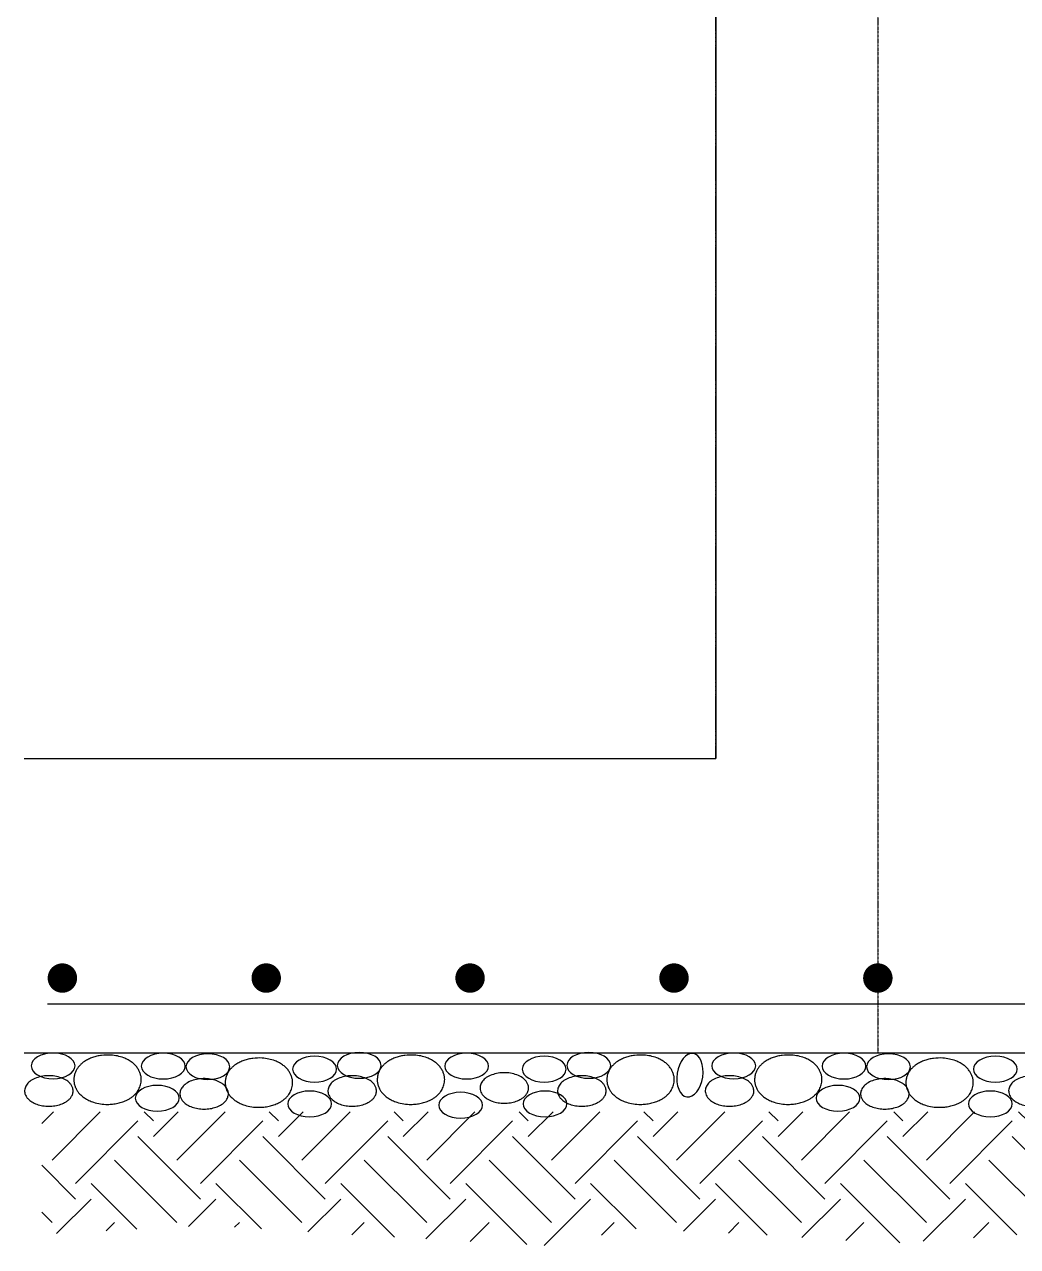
# Model space of a CAD drawing. Header units: millimetres. Extents: x 0 to 4240, y 0 to 8360.
# Drawn here: x 1413 to 2257, y 3997 to 5035 of the extents above; entities that cross this region are included whole.
import ezdxf

# ---------------------------------------------------------------- set-up
doc = ezdxf.new("R2010")
doc.units = ezdxf.units.MM
for name, pattern in [('BOTTOM', [4.2, 1.2, -0.2, 1.2, -0.2, 1.2, -0.2]), ('CENTER2', [1.125, 0.75, -0.125, 0.125, -0.125]), ('PHANTOM', [2.5, 1.25, -0.25, 0.25, -0.25, 0.25, -0.25])]:
    doc.linetypes.add(name, pattern=pattern)
for name, color, linetype in [('3G', 3, 'Continuous'), ('BOTTOM BAR', 5, 'BOTTOM'), ('GRID', 8, 'PHANTOM'), ('SHE', 8, 'Continuous')]:
    doc.layers.add(name, color=color, linetype=linetype)

msp = doc.modelspace()

# ---------------------------------------------------------------- hatches: boundary and pattern name
at = {"layer": 'SHE'}
h = msp.add_hatch(dxfattribs=at)
h.set_pattern_fill('EARTH', color=256, scale=300, angle=45, style=0)
h.set_pattern_definition([(45, (-9998.44, 67584.24), (7e-15, 106.06602), [75, -75]), (45, (-10018.33, 67604.126), (7e-15, 106.06602), [75, -75]), (45, (-10038.22, 67624.01), (7e-15, 106.06602), [75, -75]), (135, (-10038.22, 67637.27), (-106.06602, 1e-14), [75, -75]), (135, (-10018.33, 67657.16), (-106.06602, 1e-14), [75, -75]), (135, (-9998.44, 67677.05), (-106.06602, 1e-14), [75, -75])])
h.paths.add_polyline_path([(2878.1, 4111.6), (1428.1, 4111.6), (1428.1, 4007.6), (1569.1, 4015.1), (1683.1, 4007.6), (1872.1, 3997.1), (1921.6, 4012.6), (2033.1, 4007.6), (2147.1, 3999.6), (2299.6, 4010.1), (2426.6, 3999.6), (2486.6, 4012.6), (2600.6, 4010.1), (2644.6, 3999.6), (2732.6, 4012.6), (2779.1, 4012.6), (2878.1, 4007.6)])

# ---------------------------------------------------------------- linework, layer by layer
at = {"layer": '3G'}
for p, q in [((2000.6, 5653), (2000.6, 4411.7)), ((1413.1, 4411.7), (1750.6, 4411.7)), ((1750.6, 4411.7), (2000.6, 4411.7)), ((1413.1, 4161.7), (2863.1, 4161.7))]:
    msp.add_line(p, q, dxfattribs=at)
at = {"layer": '3G', "linetype": 'CENTER2'}
msp.add_line((2000.6, 4411.7), (2000.6, 5405.4), dxfattribs=at)
at = {"layer": 'BOTTOM BAR'}
msp.add_line((1433.1, 4203.2), (2843.1, 4203.2), dxfattribs=at)
at = {"layer": 'BOTTOM BAR', "color": 3, "const_width": 12.5, "flags": 128}
for points in [[(1451.9, 4225.2, -1), (1439.4, 4225.2, -1)], [(1625, 4225.2, -1), (1612.5, 4225.2, -1)], [(1798.1, 4225.2, -1), (1785.6, 4225.2, -1)], [(1971.3, 4225.2, -1), (1958.8, 4225.2, -1)], [(2144.4, 4225.2, -1), (2131.9, 4225.2, -1)]]:
    msp.add_lwpolyline(points, format="xyb", close=True, dxfattribs=at)
at = {"layer": 'GRID', "ltscale": 0.1}
msp.add_line((2138.1, 7798.5), (2138.1, 4161.7), dxfattribs=at)
at = {"layer": 'SHE', "extrusion": (0, 0, -1)}
for centre, major_axis in [((1437.8, 4150.6), (18.6, 0)), ((1531.3, 4150.4), (18.6, 0)), ((1569.2, 4149.9), (18.6, 0)), ((1659.8, 4147.8), (18.6, 0)), ((1697.7, 4151), (18.6, 0)), ((1789, 4150.4), (18.6, 0)), ((1854.8, 4147.8), (18.6, 0)), ((1892.7, 4151), (18.6, 0)), ((1978.6, 4142.7), (2.7, 18.4)), ((2015.8, 4150.6), (18.6, 0)), ((2109.4, 4150.4), (18.6, 0)), ((2147.2, 4149.9), (18.6, 0)), ((2237.9, 4147.8), (18.6, 0)), ((1526.2, 4123.1), (18.6, 0)), ((2104.3, 4123.1), (18.6, 0)), ((1655.6, 4118.3), (18.6, 0)), ((1783.8, 4117.2), (18.6, 0)), ((1855.5, 4118.3), (18.6, 0)), ((2233.7, 4118.3), (18.6, 0))]:
    msp.add_ellipse(centre, major_axis=major_axis, ratio=0.587736, dxfattribs=at)
at = {"layer": 'SHE'}
for points, knots in [([(1512.6, 4138.9), (1512.6, 4138.1), (1512.6, 4137.4), (1512.4, 4136), (1512.3, 4135.2), (1511.9, 4133.9), (1511.6, 4133.2), (1511.1, 4131.9), (1510.8, 4131.2), (1510.1, 4130), (1509.8, 4129.5), (1508.8, 4128.1), (1508.2, 4127.4), (1506.9, 4126), (1506.2, 4125.3), (1504.7, 4124.1), (1504, 4123.6), (1502.5, 4122.6), (1501.7, 4122.1), (1499.6, 4121.1), (1498.2, 4120.5), (1495.5, 4119.6), (1494.1, 4119.2), (1491.3, 4118.5), (1489.8, 4118.3), (1486.9, 4118), (1485.5, 4117.9), (1482, 4117.9), (1479.9, 4118.1), (1476, 4118.7), (1474, 4119.1), (1470.8, 4120.2), (1469.4, 4120.7), (1466.9, 4121.9), (1465.6, 4122.6), (1463.5, 4124), (1462.7, 4124.6), (1461, 4126.1), (1460.2, 4126.9), (1458.9, 4128.5), (1458.4, 4129.2), (1457.5, 4130.8), (1457, 4131.6), (1456.3, 4133.4), (1456, 4134.3), (1455.6, 4136.2), (1455.5, 4137.2), (1455.4, 4139.2), (1455.4, 4140.2), (1455.7, 4142.1), (1455.9, 4143.1), (1456.5, 4144.9), (1456.9, 4145.8), (1457.8, 4147.5), (1458.2, 4148.3), (1459.3, 4149.7), (1459.9, 4150.4), (1461.1, 4151.7), (1461.7, 4152.3), (1463, 4153.4), (1463.7, 4153.9), (1465.5, 4155.1), (1466.6, 4155.7), (1468.9, 4156.9), (1470.1, 4157.3), (1472.5, 4158.2), (1473.8, 4158.5), (1476.3, 4159.1), (1477.6, 4159.3), (1481.5, 4159.8), (1484.1, 4159.9), (1488.7, 4159.6), (1490.5, 4159.4), (1494.2, 4158.6), (1496, 4158.1), (1499, 4156.9), (1500.2, 4156.4), (1502.6, 4155.1), (1503.7, 4154.4), (1505.6, 4152.9), (1506.4, 4152.2), (1507.9, 4150.7), (1508.6, 4149.9), (1509.8, 4148.3), (1510.2, 4147.6), (1511.1, 4146), (1511.4, 4145.1), (1512, 4143.4), (1512.3, 4142.5), (1512.6, 4140.6), (1512.6, 4139.8), (1512.6, 4138.9)], [0, 0, 0, 0, 0.07869, 0.07869, 0.157379, 0.157379, 0.236069, 0.236069, 0.314758, 0.314758, 0.393448, 0.393448, 0.508265, 0.508265, 0.623082, 0.623082, 0.737899, 0.737899, 0.852716, 0.852716, 1.032712, 1.032712, 1.212707, 1.212707, 1.392702, 1.392702, 1.572698, 1.572698, 1.820421, 1.820421, 2.068144, 2.068144, 2.246144, 2.246144, 2.424143, 2.424143, 2.558963, 2.558963, 2.693782, 2.693782, 2.799799, 2.799799, 2.905816, 2.905816, 3.011833, 3.011833, 3.11785, 3.11785, 3.223867, 3.223867, 3.329884, 3.329884, 3.435901, 3.435901, 3.541917, 3.541917, 3.647934, 3.647934, 3.753951, 3.753951, 3.859968, 3.859968, 4.020034, 4.020034, 4.1801, 4.1801, 4.340166, 4.340166, 4.500233, 4.500233, 4.824777, 4.824777, 5.056931, 5.056931, 5.289085, 5.289085, 5.457336, 5.457336, 5.625587, 5.625587, 5.753271, 5.753271, 5.880955, 5.880955, 5.983374, 5.983374, 6.085792, 6.085792, 6.18821, 6.18821, 6.283185, 6.283185, 6.283185, 6.283185]), ([(1641.1, 4136.3), (1641.1, 4135.6), (1641.1, 4134.9), (1640.9, 4133.4), (1640.7, 4132.7), (1640.4, 4131.3), (1640.1, 4130.6), (1639.6, 4129.3), (1639.3, 4128.7), (1638.6, 4127.5), (1638.3, 4126.9), (1637.3, 4125.5), (1636.7, 4124.8), (1635.4, 4123.4), (1634.7, 4122.8), (1633.2, 4121.6), (1632.5, 4121), (1630.9, 4120), (1630.1, 4119.6), (1628, 4118.5), (1626.7, 4118), (1624, 4117), (1622.6, 4116.6), (1619.8, 4116), (1618.3, 4115.8), (1615.4, 4115.4), (1613.9, 4115.4), (1610.5, 4115.4), (1608.4, 4115.5), (1604.5, 4116.1), (1602.5, 4116.6), (1599.2, 4117.6), (1597.9, 4118.1), (1595.3, 4119.3), (1594.1, 4120), (1592, 4121.4), (1591.1, 4122.1), (1589.5, 4123.6), (1588.7, 4124.4), (1587.4, 4125.9), (1586.9, 4126.7), (1586, 4128.3), (1585.5, 4129.1), (1584.8, 4130.9), (1584.5, 4131.8), (1584.1, 4133.7), (1584, 4134.7), (1583.9, 4136.6), (1583.9, 4137.6), (1584.2, 4139.6), (1584.4, 4140.5), (1585, 4142.4), (1585.4, 4143.3), (1586.2, 4144.9), (1586.7, 4145.7), (1587.8, 4147.2), (1588.4, 4147.9), (1589.6, 4149.1), (1590.2, 4149.7), (1591.5, 4150.8), (1592.2, 4151.4), (1594, 4152.6), (1595.1, 4153.2), (1597.4, 4154.3), (1598.6, 4154.8), (1601, 4155.6), (1602.3, 4156), (1604.8, 4156.6), (1606.1, 4156.8), (1610, 4157.3), (1612.6, 4157.4), (1617.2, 4157.1), (1619, 4156.8), (1622.7, 4156), (1624.5, 4155.5), (1627.5, 4154.4), (1628.7, 4153.8), (1631.1, 4152.5), (1632.2, 4151.8), (1634.1, 4150.4), (1634.9, 4149.7), (1636.4, 4148.2), (1637.1, 4147.4), (1638.3, 4145.8), (1638.7, 4145), (1639.6, 4143.4), (1639.9, 4142.6), (1640.5, 4140.8), (1640.8, 4139.9), (1641.1, 4138.1), (1641.1, 4137.2), (1641.1, 4136.3)], [0, 0, 0, 0, 0.07869, 0.07869, 0.157379, 0.157379, 0.236069, 0.236069, 0.314758, 0.314758, 0.393448, 0.393448, 0.508265, 0.508265, 0.623082, 0.623082, 0.737899, 0.737899, 0.852716, 0.852716, 1.032712, 1.032712, 1.212707, 1.212707, 1.392702, 1.392702, 1.572698, 1.572698, 1.820421, 1.820421, 2.068144, 2.068144, 2.246144, 2.246144, 2.424143, 2.424143, 2.558963, 2.558963, 2.693782, 2.693782, 2.799799, 2.799799, 2.905816, 2.905816, 3.011833, 3.011833, 3.11785, 3.11785, 3.223867, 3.223867, 3.329884, 3.329884, 3.435901, 3.435901, 3.541917, 3.541917, 3.647934, 3.647934, 3.753951, 3.753951, 3.859968, 3.859968, 4.020034, 4.020034, 4.1801, 4.1801, 4.340166, 4.340166, 4.500233, 4.500233, 4.824777, 4.824777, 5.056931, 5.056931, 5.289085, 5.289085, 5.457336, 5.457336, 5.625587, 5.625587, 5.753271, 5.753271, 5.880955, 5.880955, 5.983374, 5.983374, 6.085792, 6.085792, 6.18821, 6.18821, 6.283185, 6.283185, 6.283185, 6.283185]), ([(1770.3, 4138.9), (1770.3, 4138.1), (1770.2, 4137.4), (1770, 4136), (1769.9, 4135.2), (1769.5, 4133.9), (1769.3, 4133.2), (1768.7, 4131.9), (1768.4, 4131.2), (1767.8, 4130), (1767.4, 4129.5), (1766.4, 4128.1), (1765.8, 4127.4), (1764.5, 4126), (1763.8, 4125.3), (1762.4, 4124.1), (1761.6, 4123.6), (1760.1, 4122.6), (1759.3, 4122.1), (1757.2, 4121.1), (1755.9, 4120.5), (1753.1, 4119.6), (1751.7, 4119.2), (1748.9, 4118.5), (1747.5, 4118.3), (1744.5, 4118), (1743.1, 4117.9), (1739.6, 4117.9), (1737.6, 4118.1), (1733.6, 4118.7), (1731.6, 4119.1), (1728.4, 4120.2), (1727, 4120.7), (1724.5, 4121.9), (1723.2, 4122.6), (1721.1, 4124), (1720.3, 4124.6), (1718.6, 4126.1), (1717.9, 4126.9), (1716.6, 4128.5), (1716, 4129.2), (1715.1, 4130.8), (1714.7, 4131.6), (1713.9, 4133.4), (1713.6, 4134.3), (1713.2, 4136.2), (1713.1, 4137.2), (1713, 4139.2), (1713.1, 4140.2), (1713.3, 4142.1), (1713.6, 4143.1), (1714.2, 4144.9), (1714.5, 4145.8), (1715.4, 4147.5), (1715.9, 4148.3), (1716.9, 4149.7), (1717.5, 4150.4), (1718.7, 4151.7), (1719.3, 4152.3), (1720.7, 4153.4), (1721.4, 4153.9), (1723.1, 4155.1), (1724.2, 4155.7), (1726.5, 4156.9), (1727.7, 4157.3), (1730.1, 4158.2), (1731.4, 4158.5), (1733.9, 4159.1), (1735.2, 4159.3), (1739.1, 4159.8), (1741.8, 4159.9), (1746.3, 4159.6), (1748.2, 4159.4), (1751.8, 4158.6), (1753.6, 4158.1), (1756.6, 4156.9), (1757.8, 4156.4), (1760.2, 4155.1), (1761.3, 4154.4), (1763.3, 4152.9), (1764, 4152.2), (1765.5, 4150.7), (1766.2, 4149.9), (1767.4, 4148.3), (1767.9, 4147.6), (1768.7, 4146), (1769.1, 4145.1), (1769.7, 4143.4), (1769.9, 4142.5), (1770.2, 4140.6), (1770.3, 4139.8), (1770.3, 4138.9)], [0, 0, 0, 0, 0.07869, 0.07869, 0.157379, 0.157379, 0.236069, 0.236069, 0.314758, 0.314758, 0.393448, 0.393448, 0.508265, 0.508265, 0.623082, 0.623082, 0.737899, 0.737899, 0.852716, 0.852716, 1.032712, 1.032712, 1.212707, 1.212707, 1.392702, 1.392702, 1.572698, 1.572698, 1.820421, 1.820421, 2.068144, 2.068144, 2.246144, 2.246144, 2.424143, 2.424143, 2.558963, 2.558963, 2.693782, 2.693782, 2.799799, 2.799799, 2.905816, 2.905816, 3.011833, 3.011833, 3.11785, 3.11785, 3.223867, 3.223867, 3.329884, 3.329884, 3.435901, 3.435901, 3.541917, 3.541917, 3.647934, 3.647934, 3.753951, 3.753951, 3.859968, 3.859968, 4.020034, 4.020034, 4.1801, 4.1801, 4.340166, 4.340166, 4.500233, 4.500233, 4.824777, 4.824777, 5.056931, 5.056931, 5.289085, 5.289085, 5.457336, 5.457336, 5.625587, 5.625587, 5.753271, 5.753271, 5.880955, 5.880955, 5.983374, 5.983374, 6.085792, 6.085792, 6.18821, 6.18821, 6.283185, 6.283185, 6.283185, 6.283185]), ([(1965.2, 4138.9), (1965.2, 4138.1), (1965.2, 4137.4), (1965, 4136), (1964.8, 4135.2), (1964.5, 4133.9), (1964.2, 4133.2), (1963.7, 4131.9), (1963.4, 4131.2), (1962.7, 4130), (1962.4, 4129.5), (1961.4, 4128.1), (1960.8, 4127.4), (1959.5, 4126), (1958.8, 4125.3), (1957.3, 4124.1), (1956.6, 4123.6), (1955, 4122.6), (1954.2, 4122.1), (1952.2, 4121.1), (1950.8, 4120.5), (1948.1, 4119.6), (1946.7, 4119.2), (1943.9, 4118.5), (1942.4, 4118.3), (1939.5, 4118), (1938, 4117.9), (1934.6, 4117.9), (1932.5, 4118.1), (1928.6, 4118.7), (1926.6, 4119.1), (1923.3, 4120.2), (1922, 4120.7), (1919.4, 4121.9), (1918.2, 4122.6), (1916.1, 4124), (1915.3, 4124.6), (1913.6, 4126.1), (1912.8, 4126.9), (1911.5, 4128.5), (1911, 4129.2), (1910.1, 4130.8), (1909.6, 4131.6), (1908.9, 4133.4), (1908.6, 4134.3), (1908.2, 4136.2), (1908.1, 4137.2), (1908, 4139.2), (1908, 4140.2), (1908.3, 4142.1), (1908.5, 4143.1), (1909.1, 4144.9), (1909.5, 4145.8), (1910.4, 4147.5), (1910.8, 4148.3), (1911.9, 4149.7), (1912.5, 4150.4), (1913.7, 4151.7), (1914.3, 4152.3), (1915.6, 4153.4), (1916.3, 4153.9), (1918.1, 4155.1), (1919.2, 4155.7), (1921.5, 4156.9), (1922.7, 4157.3), (1925.1, 4158.2), (1926.4, 4158.5), (1928.9, 4159.1), (1930.2, 4159.3), (1934.1, 4159.8), (1936.7, 4159.9), (1941.3, 4159.6), (1943.1, 4159.4), (1946.8, 4158.6), (1948.6, 4158.1), (1951.6, 4156.9), (1952.8, 4156.4), (1955.2, 4155.1), (1956.3, 4154.4), (1958.2, 4152.9), (1959, 4152.2), (1960.5, 4150.7), (1961.2, 4149.9), (1962.4, 4148.3), (1962.8, 4147.6), (1963.7, 4146), (1964, 4145.1), (1964.6, 4143.4), (1964.9, 4142.5), (1965.2, 4140.6), (1965.2, 4139.8), (1965.2, 4138.9)], [0, 0, 0, 0, 0.07869, 0.07869, 0.157379, 0.157379, 0.236069, 0.236069, 0.314758, 0.314758, 0.393448, 0.393448, 0.508265, 0.508265, 0.623082, 0.623082, 0.737899, 0.737899, 0.852716, 0.852716, 1.032712, 1.032712, 1.212707, 1.212707, 1.392702, 1.392702, 1.572698, 1.572698, 1.820421, 1.820421, 2.068144, 2.068144, 2.246144, 2.246144, 2.424143, 2.424143, 2.558963, 2.558963, 2.693782, 2.693782, 2.799799, 2.799799, 2.905816, 2.905816, 3.011833, 3.011833, 3.11785, 3.11785, 3.223867, 3.223867, 3.329884, 3.329884, 3.435901, 3.435901, 3.541917, 3.541917, 3.647934, 3.647934, 3.753951, 3.753951, 3.859968, 3.859968, 4.020034, 4.020034, 4.1801, 4.1801, 4.340166, 4.340166, 4.500233, 4.500233, 4.824777, 4.824777, 5.056931, 5.056931, 5.289085, 5.289085, 5.457336, 5.457336, 5.625587, 5.625587, 5.753271, 5.753271, 5.880955, 5.880955, 5.983374, 5.983374, 6.085792, 6.085792, 6.18821, 6.18821, 6.283185, 6.283185, 6.283185, 6.283185]), ([(2090.7, 4138.9), (2090.7, 4138.1), (2090.6, 4137.4), (2090.4, 4136), (2090.3, 4135.2), (2089.9, 4133.9), (2089.7, 4133.2), (2089.2, 4131.9), (2088.8, 4131.2), (2088.2, 4130), (2087.8, 4129.5), (2086.9, 4128.1), (2086.2, 4127.4), (2084.9, 4126), (2084.2, 4125.3), (2082.8, 4124.1), (2082, 4123.6), (2080.5, 4122.6), (2079.7, 4122.1), (2077.6, 4121.1), (2076.3, 4120.5), (2073.6, 4119.6), (2072.2, 4119.2), (2069.3, 4118.5), (2067.9, 4118.3), (2065, 4118), (2063.5, 4117.9), (2060, 4117.9), (2058, 4118.1), (2054, 4118.7), (2052, 4119.1), (2048.8, 4120.2), (2047.5, 4120.7), (2044.9, 4121.9), (2043.6, 4122.6), (2041.6, 4124), (2040.7, 4124.6), (2039.1, 4126.1), (2038.3, 4126.9), (2037, 4128.5), (2036.5, 4129.2), (2035.5, 4130.8), (2035.1, 4131.6), (2034.4, 4133.4), (2034.1, 4134.3), (2033.6, 4136.2), (2033.5, 4137.2), (2033.4, 4139.2), (2033.5, 4140.2), (2033.8, 4142.1), (2034, 4143.1), (2034.6, 4144.9), (2034.9, 4145.8), (2035.8, 4147.5), (2036.3, 4148.3), (2037.3, 4149.7), (2037.9, 4150.4), (2039.1, 4151.7), (2039.8, 4152.3), (2041.1, 4153.4), (2041.8, 4153.9), (2043.5, 4155.1), (2044.7, 4155.7), (2047, 4156.9), (2048.1, 4157.3), (2050.6, 4158.2), (2051.8, 4158.5), (2054.3, 4159.1), (2055.6, 4159.3), (2059.5, 4159.8), (2062.2, 4159.9), (2066.7, 4159.6), (2068.6, 4159.4), (2072.3, 4158.6), (2074, 4158.1), (2077, 4156.9), (2078.3, 4156.4), (2080.6, 4155.1), (2081.8, 4154.4), (2083.7, 4152.9), (2084.5, 4152.2), (2086, 4150.7), (2086.7, 4149.9), (2087.8, 4148.3), (2088.3, 4147.6), (2089.1, 4146), (2089.5, 4145.1), (2090.1, 4143.4), (2090.3, 4142.5), (2090.6, 4140.6), (2090.7, 4139.8), (2090.7, 4138.9)], [0, 0, 0, 0, 0.07869, 0.07869, 0.157379, 0.157379, 0.236069, 0.236069, 0.314758, 0.314758, 0.393448, 0.393448, 0.508265, 0.508265, 0.623082, 0.623082, 0.737899, 0.737899, 0.852716, 0.852716, 1.032712, 1.032712, 1.212707, 1.212707, 1.392702, 1.392702, 1.572698, 1.572698, 1.820421, 1.820421, 2.068144, 2.068144, 2.246144, 2.246144, 2.424143, 2.424143, 2.558963, 2.558963, 2.693782, 2.693782, 2.799799, 2.799799, 2.905816, 2.905816, 3.011833, 3.011833, 3.11785, 3.11785, 3.223867, 3.223867, 3.329884, 3.329884, 3.435901, 3.435901, 3.541917, 3.541917, 3.647934, 3.647934, 3.753951, 3.753951, 3.859968, 3.859968, 4.020034, 4.020034, 4.1801, 4.1801, 4.340166, 4.340166, 4.500233, 4.500233, 4.824777, 4.824777, 5.056931, 5.056931, 5.289085, 5.289085, 5.457336, 5.457336, 5.625587, 5.625587, 5.753271, 5.753271, 5.880955, 5.880955, 5.983374, 5.983374, 6.085792, 6.085792, 6.18821, 6.18821, 6.283185, 6.283185, 6.283185, 6.283185]), ([(2219.2, 4136.3), (2219.2, 4135.6), (2219.1, 4134.9), (2218.9, 4133.4), (2218.8, 4132.7), (2218.4, 4131.3), (2218.2, 4130.6), (2217.6, 4129.3), (2217.3, 4128.7), (2216.7, 4127.5), (2216.3, 4126.9), (2215.3, 4125.5), (2214.7, 4124.8), (2213.4, 4123.4), (2212.7, 4122.8), (2211.3, 4121.6), (2210.5, 4121), (2209, 4120), (2208.2, 4119.6), (2206.1, 4118.5), (2204.8, 4118), (2202, 4117), (2200.6, 4116.6), (2197.8, 4116), (2196.4, 4115.8), (2193.4, 4115.4), (2192, 4115.4), (2188.5, 4115.4), (2186.5, 4115.5), (2182.5, 4116.1), (2180.5, 4116.6), (2177.3, 4117.6), (2176, 4118.1), (2173.4, 4119.3), (2172.1, 4120), (2170.1, 4121.4), (2169.2, 4122.1), (2167.5, 4123.6), (2166.8, 4124.4), (2165.5, 4125.9), (2164.9, 4126.7), (2164, 4128.3), (2163.6, 4129.1), (2162.8, 4130.9), (2162.6, 4131.8), (2162.1, 4133.7), (2162, 4134.7), (2161.9, 4136.6), (2162, 4137.6), (2162.2, 4139.6), (2162.5, 4140.5), (2163.1, 4142.4), (2163.4, 4143.3), (2164.3, 4144.9), (2164.8, 4145.7), (2165.8, 4147.2), (2166.4, 4147.9), (2167.6, 4149.1), (2168.3, 4149.7), (2169.6, 4150.8), (2170.3, 4151.4), (2172, 4152.6), (2173.2, 4153.2), (2175.4, 4154.3), (2176.6, 4154.8), (2179.1, 4155.6), (2180.3, 4156), (2182.8, 4156.6), (2184.1, 4156.8), (2188, 4157.3), (2190.7, 4157.4), (2195.2, 4157.1), (2197.1, 4156.8), (2200.7, 4156), (2202.5, 4155.5), (2205.5, 4154.4), (2206.8, 4153.8), (2209.1, 4152.5), (2210.3, 4151.8), (2212.2, 4150.4), (2213, 4149.7), (2214.4, 4148.2), (2215.1, 4147.4), (2216.3, 4145.8), (2216.8, 4145), (2217.6, 4143.4), (2218, 4142.6), (2218.6, 4140.8), (2218.8, 4139.9), (2219.1, 4138.1), (2219.2, 4137.2), (2219.2, 4136.3)], [0, 0, 0, 0, 0.07869, 0.07869, 0.157379, 0.157379, 0.236069, 0.236069, 0.314758, 0.314758, 0.393448, 0.393448, 0.508265, 0.508265, 0.623082, 0.623082, 0.737899, 0.737899, 0.852716, 0.852716, 1.032712, 1.032712, 1.212707, 1.212707, 1.392702, 1.392702, 1.572698, 1.572698, 1.820421, 1.820421, 2.068144, 2.068144, 2.246144, 2.246144, 2.424143, 2.424143, 2.558963, 2.558963, 2.693782, 2.693782, 2.799799, 2.799799, 2.905816, 2.905816, 3.011833, 3.011833, 3.11785, 3.11785, 3.223867, 3.223867, 3.329884, 3.329884, 3.435901, 3.435901, 3.541917, 3.541917, 3.647934, 3.647934, 3.753951, 3.753951, 3.859968, 3.859968, 4.020034, 4.020034, 4.1801, 4.1801, 4.340166, 4.340166, 4.500233, 4.500233, 4.824777, 4.824777, 5.056931, 5.056931, 5.289085, 5.289085, 5.457336, 5.457336, 5.625587, 5.625587, 5.753271, 5.753271, 5.880955, 5.880955, 5.983374, 5.983374, 6.085792, 6.085792, 6.18821, 6.18821, 6.283185, 6.283185, 6.283185, 6.283185]), ([(1454.8, 4129.3), (1454.8, 4128.8), (1454.7, 4128.3), (1454.5, 4127.2), (1454.4, 4126.7), (1454, 4125.7), (1453.8, 4125.2), (1453.1, 4124.1), (1452.6, 4123.4), (1451.4, 4122.1), (1450.7, 4121.5), (1449.2, 4120.4), (1448.4, 4119.8), (1446.2, 4118.7), (1444.7, 4118.1), (1441.5, 4117.1), (1439.8, 4116.8), (1436.3, 4116.4), (1434.6, 4116.3), (1431.1, 4116.5), (1429.3, 4116.7), (1426, 4117.3), (1424.4, 4117.8), (1421.4, 4119), (1420, 4119.7), (1417.9, 4121.3), (1417, 4122), (1415.7, 4123.4), (1415.2, 4124.1), (1414.4, 4125.5), (1414.1, 4126.2), (1413.7, 4127.5), (1413.6, 4128.2), (1413.5, 4129.5), (1413.6, 4130.1), (1413.8, 4131.4), (1414, 4132), (1414.5, 4133.2), (1414.8, 4133.8), (1415.5, 4134.9), (1415.9, 4135.4), (1416.9, 4136.4), (1417.4, 4136.9), (1419.2, 4138.3), (1420.7, 4139.2), (1424, 4140.6), (1425.7, 4141.2), (1429.5, 4142), (1431.5, 4142.2), (1435.4, 4142.3), (1437.4, 4142.1), (1441.3, 4141.5), (1443.1, 4141), (1446.5, 4139.8), (1448.1, 4139), (1450.4, 4137.4), (1451.3, 4136.7), (1452.5, 4135.3), (1453, 4134.6), (1453.9, 4133.2), (1454.2, 4132.5), (1454.6, 4131.1), (1454.7, 4130.5), (1454.8, 4129.7), (1454.8, 4129.5), (1454.8, 4129.3)], [0, 0, 0, 0, 0.108906, 0.108906, 0.217813, 0.217813, 0.326719, 0.326719, 0.497552, 0.497552, 0.668384, 0.668384, 0.839217, 0.839217, 1.105899, 1.105899, 1.372582, 1.372582, 1.639265, 1.639265, 1.905948, 1.905948, 2.172631, 2.172631, 2.439314, 2.439314, 2.652078, 2.652078, 2.813617, 2.813617, 2.975156, 2.975156, 3.108421, 3.108421, 3.241685, 3.241685, 3.374949, 3.374949, 3.508213, 3.508213, 3.641477, 3.641477, 3.774742, 3.774742, 4.075416, 4.075416, 4.37609, 4.37609, 4.676764, 4.676764, 4.977438, 4.977438, 5.278112, 5.278112, 5.578787, 5.578787, 5.78543, 5.78543, 5.949075, 5.949075, 6.11272, 6.11272, 6.246076, 6.246076, 6.283185, 6.283185, 6.283185, 6.283185]), ([(1712.4, 4129.3), (1712.4, 4128.8), (1712.3, 4128.3), (1712.1, 4127.2), (1712, 4126.7), (1711.6, 4125.7), (1711.4, 4125.2), (1710.7, 4124.1), (1710.2, 4123.4), (1709, 4122.1), (1708.3, 4121.5), (1706.8, 4120.4), (1706, 4119.8), (1703.8, 4118.7), (1702.3, 4118.1), (1699.1, 4117.1), (1697.4, 4116.8), (1694, 4116.4), (1692.2, 4116.3), (1688.7, 4116.5), (1686.9, 4116.7), (1683.6, 4117.3), (1682, 4117.8), (1679, 4119), (1677.7, 4119.7), (1675.5, 4121.3), (1674.6, 4122), (1673.3, 4123.4), (1672.9, 4124.1), (1672.1, 4125.5), (1671.7, 4126.2), (1671.3, 4127.5), (1671.2, 4128.2), (1671.2, 4129.5), (1671.2, 4130.1), (1671.4, 4131.4), (1671.6, 4132), (1672.1, 4133.2), (1672.4, 4133.8), (1673.1, 4134.9), (1673.5, 4135.4), (1674.5, 4136.4), (1675, 4136.9), (1676.8, 4138.3), (1678.3, 4139.2), (1681.6, 4140.6), (1683.4, 4141.2), (1687.1, 4142), (1689.1, 4142.2), (1693.1, 4142.3), (1695.1, 4142.1), (1698.9, 4141.5), (1700.7, 4141), (1704.2, 4139.8), (1705.7, 4139), (1708, 4137.4), (1708.9, 4136.7), (1710.2, 4135.3), (1710.7, 4134.6), (1711.5, 4133.2), (1711.8, 4132.5), (1712.2, 4131.1), (1712.3, 4130.5), (1712.4, 4129.7), (1712.4, 4129.5), (1712.4, 4129.3)], [0, 0, 0, 0, 0.108906, 0.108906, 0.217813, 0.217813, 0.326719, 0.326719, 0.497552, 0.497552, 0.668384, 0.668384, 0.839217, 0.839217, 1.105899, 1.105899, 1.372582, 1.372582, 1.639265, 1.639265, 1.905948, 1.905948, 2.172631, 2.172631, 2.439314, 2.439314, 2.652078, 2.652078, 2.813617, 2.813617, 2.975156, 2.975156, 3.108421, 3.108421, 3.241685, 3.241685, 3.374949, 3.374949, 3.508213, 3.508213, 3.641477, 3.641477, 3.774742, 3.774742, 4.075416, 4.075416, 4.37609, 4.37609, 4.676764, 4.676764, 4.977438, 4.977438, 5.278112, 5.278112, 5.578787, 5.578787, 5.78543, 5.78543, 5.949075, 5.949075, 6.11272, 6.11272, 6.246076, 6.246076, 6.283185, 6.283185, 6.283185, 6.283185]), ([(1841.5, 4131.9), (1841.5, 4131.3), (1841.5, 4130.8), (1841.3, 4129.8), (1841.1, 4129.3), (1840.8, 4128.3), (1840.5, 4127.8), (1839.8, 4126.6), (1839.3, 4125.9), (1838.1, 4124.6), (1837.4, 4124), (1836, 4122.9), (1835.1, 4122.4), (1832.9, 4121.2), (1831.4, 4120.6), (1828.2, 4119.7), (1826.5, 4119.3), (1823.1, 4118.9), (1821.3, 4118.9), (1817.8, 4119), (1816.1, 4119.2), (1812.7, 4119.9), (1811.1, 4120.4), (1808.2, 4121.6), (1806.8, 4122.3), (1804.6, 4123.8), (1803.8, 4124.6), (1802.5, 4126), (1802, 4126.6), (1801.2, 4128), (1800.9, 4128.7), (1800.5, 4130.1), (1800.4, 4130.7), (1800.3, 4132), (1800.3, 4132.7), (1800.5, 4133.9), (1800.7, 4134.5), (1801.2, 4135.7), (1801.5, 4136.3), (1802.2, 4137.4), (1802.7, 4138), (1803.6, 4139), (1804.1, 4139.4), (1805.9, 4140.9), (1807.4, 4141.8), (1810.7, 4143.2), (1812.5, 4143.7), (1816.3, 4144.5), (1818.2, 4144.7), (1822.2, 4144.8), (1824.2, 4144.7), (1828, 4144.1), (1829.9, 4143.6), (1833.3, 4142.3), (1834.9, 4141.5), (1837.2, 4139.9), (1838, 4139.2), (1839.3, 4137.8), (1839.8, 4137.2), (1840.6, 4135.8), (1840.9, 4135), (1841.3, 4133.7), (1841.5, 4133), (1841.5, 4132.2), (1841.5, 4132), (1841.5, 4131.9)], [0, 0, 0, 0, 0.108906, 0.108906, 0.217813, 0.217813, 0.326719, 0.326719, 0.497552, 0.497552, 0.668384, 0.668384, 0.839217, 0.839217, 1.105899, 1.105899, 1.372582, 1.372582, 1.639265, 1.639265, 1.905948, 1.905948, 2.172631, 2.172631, 2.439314, 2.439314, 2.652078, 2.652078, 2.813617, 2.813617, 2.975156, 2.975156, 3.108421, 3.108421, 3.241685, 3.241685, 3.374949, 3.374949, 3.508213, 3.508213, 3.641477, 3.641477, 3.774742, 3.774742, 4.075416, 4.075416, 4.37609, 4.37609, 4.676764, 4.676764, 4.977438, 4.977438, 5.278112, 5.278112, 5.578787, 5.578787, 5.78543, 5.78543, 5.949075, 5.949075, 6.11272, 6.11272, 6.246076, 6.246076, 6.283185, 6.283185, 6.283185, 6.283185]), ([(1907.4, 4129.3), (1907.4, 4128.8), (1907.3, 4128.3), (1907.1, 4127.2), (1907, 4126.7), (1906.6, 4125.7), (1906.4, 4125.2), (1905.7, 4124.1), (1905.2, 4123.4), (1904, 4122.1), (1903.3, 4121.5), (1901.8, 4120.4), (1901, 4119.8), (1898.8, 4118.7), (1897.3, 4118.1), (1894.1, 4117.1), (1892.4, 4116.8), (1888.9, 4116.4), (1887.2, 4116.3), (1883.7, 4116.5), (1881.9, 4116.7), (1878.6, 4117.3), (1877, 4117.8), (1874, 4119), (1872.6, 4119.7), (1870.5, 4121.3), (1869.6, 4122), (1868.3, 4123.4), (1867.8, 4124.1), (1867, 4125.5), (1866.7, 4126.2), (1866.3, 4127.5), (1866.2, 4128.2), (1866.1, 4129.5), (1866.2, 4130.1), (1866.4, 4131.4), (1866.6, 4132), (1867.1, 4133.2), (1867.4, 4133.8), (1868.1, 4134.9), (1868.5, 4135.4), (1869.4, 4136.4), (1870, 4136.9), (1871.8, 4138.3), (1873.3, 4139.2), (1876.5, 4140.6), (1878.3, 4141.2), (1882.1, 4142), (1884.1, 4142.2), (1888, 4142.3), (1890, 4142.1), (1893.9, 4141.5), (1895.7, 4141), (1899.1, 4139.8), (1900.7, 4139), (1903, 4137.4), (1903.8, 4136.7), (1905.1, 4135.3), (1905.6, 4134.6), (1906.5, 4133.2), (1906.8, 4132.5), (1907.2, 4131.1), (1907.3, 4130.5), (1907.4, 4129.7), (1907.4, 4129.5), (1907.4, 4129.3)], [0, 0, 0, 0, 0.108906, 0.108906, 0.217813, 0.217813, 0.326719, 0.326719, 0.497552, 0.497552, 0.668384, 0.668384, 0.839217, 0.839217, 1.105899, 1.105899, 1.372582, 1.372582, 1.639265, 1.639265, 1.905948, 1.905948, 2.172631, 2.172631, 2.439314, 2.439314, 2.652078, 2.652078, 2.813617, 2.813617, 2.975156, 2.975156, 3.108421, 3.108421, 3.241685, 3.241685, 3.374949, 3.374949, 3.508213, 3.508213, 3.641477, 3.641477, 3.774742, 3.774742, 4.075416, 4.075416, 4.37609, 4.37609, 4.676764, 4.676764, 4.977438, 4.977438, 5.278112, 5.278112, 5.578787, 5.578787, 5.78543, 5.78543, 5.949075, 5.949075, 6.11272, 6.11272, 6.246076, 6.246076, 6.283185, 6.283185, 6.283185, 6.283185]), ([(2032.8, 4129.3), (2032.8, 4128.8), (2032.8, 4128.3), (2032.6, 4127.2), (2032.4, 4126.7), (2032.1, 4125.7), (2031.8, 4125.2), (2031.1, 4124.1), (2030.6, 4123.4), (2029.4, 4122.1), (2028.7, 4121.5), (2027.2, 4120.4), (2026.4, 4119.8), (2024.2, 4118.7), (2022.7, 4118.1), (2019.5, 4117.1), (2017.8, 4116.8), (2014.4, 4116.4), (2012.6, 4116.3), (2009.1, 4116.5), (2007.4, 4116.7), (2004, 4117.3), (2002.4, 4117.8), (1999.4, 4119), (1998.1, 4119.7), (1995.9, 4121.3), (1995, 4122), (1993.8, 4123.4), (1993.3, 4124.1), (1992.5, 4125.5), (1992.2, 4126.2), (1991.8, 4127.5), (1991.7, 4128.2), (1991.6, 4129.5), (1991.6, 4130.1), (1991.8, 4131.4), (1992, 4132), (1992.5, 4133.2), (1992.8, 4133.8), (1993.5, 4134.9), (1994, 4135.4), (1994.9, 4136.4), (1995.4, 4136.9), (1997.2, 4138.3), (1998.7, 4139.2), (2002, 4140.6), (2003.8, 4141.2), (2007.6, 4142), (2009.5, 4142.2), (2013.5, 4142.3), (2015.5, 4142.1), (2019.3, 4141.5), (2021.2, 4141), (2024.6, 4139.8), (2026.1, 4139), (2028.5, 4137.4), (2029.3, 4136.7), (2030.6, 4135.3), (2031.1, 4134.6), (2031.9, 4133.2), (2032.2, 4132.5), (2032.6, 4131.1), (2032.7, 4130.5), (2032.8, 4129.7), (2032.8, 4129.5), (2032.8, 4129.3)], [0, 0, 0, 0, 0.108906, 0.108906, 0.217813, 0.217813, 0.326719, 0.326719, 0.497552, 0.497552, 0.668384, 0.668384, 0.839217, 0.839217, 1.105899, 1.105899, 1.372582, 1.372582, 1.639265, 1.639265, 1.905948, 1.905948, 2.172631, 2.172631, 2.439314, 2.439314, 2.652078, 2.652078, 2.813617, 2.813617, 2.975156, 2.975156, 3.108421, 3.108421, 3.241685, 3.241685, 3.374949, 3.374949, 3.508213, 3.508213, 3.641477, 3.641477, 3.774742, 3.774742, 4.075416, 4.075416, 4.37609, 4.37609, 4.676764, 4.676764, 4.977438, 4.977438, 5.278112, 5.278112, 5.578787, 5.578787, 5.78543, 5.78543, 5.949075, 5.949075, 6.11272, 6.11272, 6.246076, 6.246076, 6.283185, 6.283185, 6.283185, 6.283185]), ([(2290.4, 4129.3), (2290.4, 4128.8), (2290.4, 4128.3), (2290.2, 4127.2), (2290, 4126.7), (2289.7, 4125.7), (2289.4, 4125.2), (2288.7, 4124.1), (2288.2, 4123.4), (2287, 4122.1), (2286.4, 4121.5), (2284.9, 4120.4), (2284.1, 4119.8), (2281.8, 4118.7), (2280.3, 4118.1), (2277.1, 4117.1), (2275.4, 4116.8), (2272, 4116.4), (2270.2, 4116.3), (2266.7, 4116.5), (2265, 4116.7), (2261.6, 4117.3), (2260, 4117.8), (2257.1, 4119), (2255.7, 4119.7), (2253.5, 4121.3), (2252.7, 4122), (2251.4, 4123.4), (2250.9, 4124.1), (2250.1, 4125.5), (2249.8, 4126.2), (2249.4, 4127.5), (2249.3, 4128.2), (2249.2, 4129.5), (2249.2, 4130.1), (2249.5, 4131.4), (2249.6, 4132), (2250.1, 4133.2), (2250.4, 4133.8), (2251.2, 4134.9), (2251.6, 4135.4), (2252.5, 4136.4), (2253, 4136.9), (2254.8, 4138.3), (2256.3, 4139.2), (2259.6, 4140.6), (2261.4, 4141.2), (2265.2, 4142), (2267.1, 4142.2), (2271.1, 4142.3), (2273.1, 4142.1), (2276.9, 4141.5), (2278.8, 4141), (2282.2, 4139.8), (2283.8, 4139), (2286.1, 4137.4), (2286.9, 4136.7), (2288.2, 4135.3), (2288.7, 4134.6), (2289.5, 4133.2), (2289.9, 4132.5), (2290.3, 4131.1), (2290.4, 4130.5), (2290.4, 4129.7), (2290.4, 4129.5), (2290.4, 4129.3)], [0, 0, 0, 0, 0.108906, 0.108906, 0.217813, 0.217813, 0.326719, 0.326719, 0.497552, 0.497552, 0.668384, 0.668384, 0.839217, 0.839217, 1.105899, 1.105899, 1.372582, 1.372582, 1.639265, 1.639265, 1.905948, 1.905948, 2.172631, 2.172631, 2.439314, 2.439314, 2.652078, 2.652078, 2.813617, 2.813617, 2.975156, 2.975156, 3.108421, 3.108421, 3.241685, 3.241685, 3.374949, 3.374949, 3.508213, 3.508213, 3.641477, 3.641477, 3.774742, 3.774742, 4.075416, 4.075416, 4.37609, 4.37609, 4.676764, 4.676764, 4.977438, 4.977438, 5.278112, 5.278112, 5.578787, 5.578787, 5.78543, 5.78543, 5.949075, 5.949075, 6.11272, 6.11272, 6.246076, 6.246076, 6.283185, 6.283185, 6.283185, 6.283185]), ([(1586.6, 4126.8), (1586.6, 4126.3), (1586.6, 4125.8), (1586.4, 4124.8), (1586.2, 4124.3), (1585.9, 4123.3), (1585.6, 4122.8), (1585, 4121.6), (1584.4, 4120.9), (1583.2, 4119.6), (1582.6, 4119), (1581.1, 4117.9), (1580.3, 4117.4), (1578, 4116.2), (1576.5, 4115.6), (1573.3, 4114.7), (1571.7, 4114.3), (1568.2, 4113.9), (1566.4, 4113.9), (1562.9, 4114), (1561.2, 4114.2), (1557.8, 4114.9), (1556.2, 4115.4), (1553.3, 4116.6), (1551.9, 4117.3), (1549.7, 4118.8), (1548.9, 4119.5), (1547.6, 4121), (1547.1, 4121.6), (1546.3, 4123), (1546, 4123.7), (1545.6, 4125.1), (1545.5, 4125.7), (1545.4, 4127), (1545.4, 4127.6), (1545.7, 4128.9), (1545.8, 4129.5), (1546.3, 4130.7), (1546.6, 4131.3), (1547.4, 4132.4), (1547.8, 4132.9), (1548.7, 4133.9), (1549.2, 4134.4), (1551.1, 4135.9), (1552.5, 4136.8), (1555.8, 4138.2), (1557.6, 4138.7), (1561.4, 4139.5), (1563.3, 4139.7), (1567.3, 4139.8), (1569.3, 4139.7), (1573.1, 4139.1), (1575, 4138.6), (1578.4, 4137.3), (1580, 4136.5), (1582.3, 4134.9), (1583.1, 4134.2), (1584.4, 4132.8), (1584.9, 4132.1), (1585.7, 4130.7), (1586.1, 4130), (1586.5, 4128.6), (1586.6, 4128), (1586.6, 4127.2), (1586.6, 4127), (1586.6, 4126.8)], [0, 0, 0, 0, 0.108906, 0.108906, 0.217813, 0.217813, 0.326719, 0.326719, 0.497552, 0.497552, 0.668384, 0.668384, 0.839217, 0.839217, 1.105899, 1.105899, 1.372582, 1.372582, 1.639265, 1.639265, 1.905948, 1.905948, 2.172631, 2.172631, 2.439314, 2.439314, 2.652078, 2.652078, 2.813617, 2.813617, 2.975156, 2.975156, 3.108421, 3.108421, 3.241685, 3.241685, 3.374949, 3.374949, 3.508213, 3.508213, 3.641477, 3.641477, 3.774742, 3.774742, 4.075416, 4.075416, 4.37609, 4.37609, 4.676764, 4.676764, 4.977438, 4.977438, 5.278112, 5.278112, 5.578787, 5.578787, 5.78543, 5.78543, 5.949075, 5.949075, 6.11272, 6.11272, 6.246076, 6.246076, 6.283185, 6.283185, 6.283185, 6.283185]), ([(2164.7, 4126.8), (2164.7, 4126.3), (2164.6, 4125.8), (2164.4, 4124.8), (2164.3, 4124.3), (2163.9, 4123.3), (2163.7, 4122.8), (2163, 4121.6), (2162.5, 4120.9), (2161.3, 4119.6), (2160.6, 4119), (2159.1, 4117.9), (2158.3, 4117.4), (2156.1, 4116.2), (2154.6, 4115.6), (2151.4, 4114.7), (2149.7, 4114.3), (2146.2, 4113.9), (2144.5, 4113.9), (2141, 4114), (2139.2, 4114.2), (2135.9, 4114.9), (2134.3, 4115.4), (2131.3, 4116.6), (2129.9, 4117.3), (2127.8, 4118.8), (2126.9, 4119.5), (2125.6, 4121), (2125.1, 4121.6), (2124.3, 4123), (2124, 4123.7), (2123.6, 4125.1), (2123.5, 4125.7), (2123.5, 4127), (2123.5, 4127.6), (2123.7, 4128.9), (2123.9, 4129.5), (2124.4, 4130.7), (2124.7, 4131.3), (2125.4, 4132.4), (2125.8, 4132.9), (2126.8, 4133.9), (2127.3, 4134.4), (2129.1, 4135.9), (2130.6, 4136.8), (2133.9, 4138.2), (2135.7, 4138.7), (2139.4, 4139.5), (2141.4, 4139.7), (2145.3, 4139.8), (2147.3, 4139.7), (2151.2, 4139.1), (2153, 4138.6), (2156.4, 4137.3), (2158, 4136.5), (2160.3, 4134.9), (2161.2, 4134.2), (2162.5, 4132.8), (2163, 4132.1), (2163.8, 4130.7), (2164.1, 4130), (2164.5, 4128.6), (2164.6, 4128), (2164.7, 4127.2), (2164.7, 4127), (2164.7, 4126.8)], [0, 0, 0, 0, 0.108906, 0.108906, 0.217813, 0.217813, 0.326719, 0.326719, 0.497552, 0.497552, 0.668384, 0.668384, 0.839217, 0.839217, 1.105899, 1.105899, 1.372582, 1.372582, 1.639265, 1.639265, 1.905948, 1.905948, 2.172631, 2.172631, 2.439314, 2.439314, 2.652078, 2.652078, 2.813617, 2.813617, 2.975156, 2.975156, 3.108421, 3.108421, 3.241685, 3.241685, 3.374949, 3.374949, 3.508213, 3.508213, 3.641477, 3.641477, 3.774742, 3.774742, 4.075416, 4.075416, 4.37609, 4.37609, 4.676764, 4.676764, 4.977438, 4.977438, 5.278112, 5.278112, 5.578787, 5.578787, 5.78543, 5.78543, 5.949075, 5.949075, 6.11272, 6.11272, 6.246076, 6.246076, 6.283185, 6.283185, 6.283185, 6.283185])]:
    msp.add_open_spline(points, degree=3, knots=knots, dxfattribs=at)

doc.saveas('drawing.dxf')
